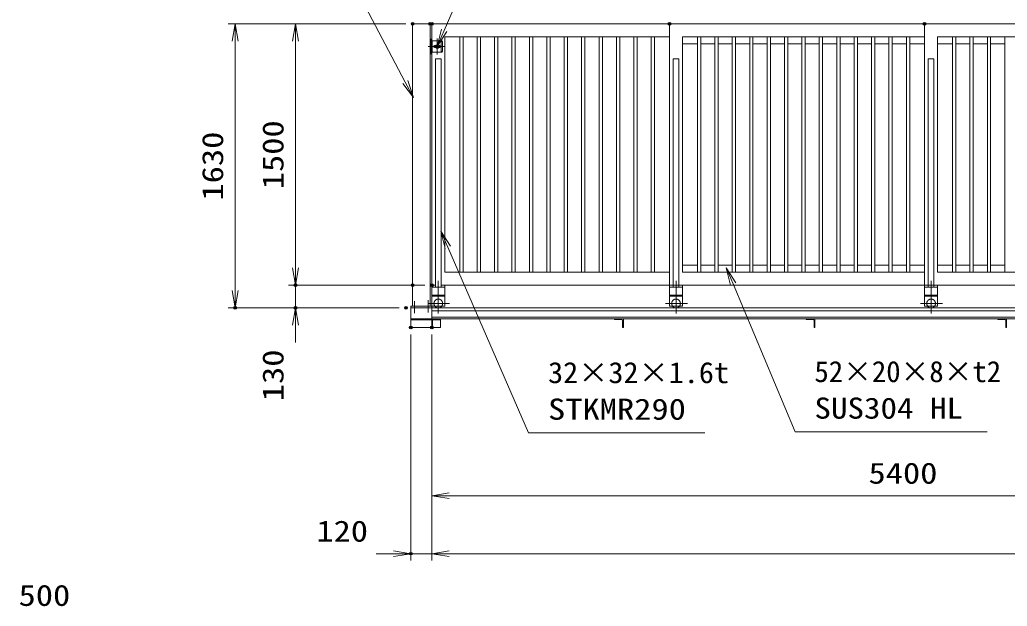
# Model space of a CAD drawing. Units: millimetres at full size. Extents: x -11880 to 11880, y -8399 to 8401.
# Drawn here: x -5102 to 569, y 455 to 3822 of the extents above; entities that cross this region are included whole.
import ezdxf
from ezdxf.enums import TextEntityAlignment as Align

# ---------------------------------------------------------------- set-up
doc = ezdxf.new("R2010")
doc.units = ezdxf.units.MM
doc.header["$LTSCALE"] = 30
doc.header["$PDMODE"] = 32
doc.header["$PDSIZE"] = 15
for name, pattern in [('USER1', [10.7, 5, -2.5, 0.7, -2.5]), ('USER2', [2.7, 2, -0.7]), ('USER4', [80, 60, -20]), ('USER5', [160, 100, -20, 20, -20])]:
    doc.linetypes.add(name, pattern=pattern)
for name, color, linetype, lineweight in [('0-1_外形線', 7, 'Continuous', 18), ('0-2_01', 4, 'Continuous', 18), ('0-3_軸線', 6, 'USER1', 18), ('0-4_隠れ線', 4, 'USER2', 18), ('0-8_寸法線', 3, 'Continuous', 18), ('0-9_0', 7, 'Continuous', 18), ('0-B_細線', 4, 'Continuous', 18)]:
    doc.layers.add(name, color=color, linetype=linetype, lineweight=lineweight)
doc.layers.add('0-A_DEFPOINTS', color=7, linetype='Continuous')
doc.styles.add('ＭＳ ゴシック', font='')
doc.styles.get('ＭＳ ゴシック').set_extended_font_data('MS Gothic')

# ---------------------------------------------------------------- blocks, each defined once
blk = doc.blocks.new('_OPEN')
at = {"layer": '0-9_0'}
blk.add_line((0, 0), (-30, 0), dxfattribs=at)
blk.add_lwpolyline([(-30, 5), (0, 0), (-30, -5)], dxfattribs=at)
blk = doc.blocks.new('S177')
at = {"layer": '0-8_寸法線'}
for points in [[(15614912.8, -26527200), (15584579.2, -26527200), (15570644.5, -26495203.2), (15569446.6, -26492452.7)], [(15571102.9, -26495003.6), (15569446.6, -26492452.7), (15570186, -26495402.9)]]:
    blk.add_lwpolyline(points, dxfattribs=at)
at = {"layer": '0-8_寸法線', "color": 254, "style": 'ＭＳ ゴシック'}
for s, width, p in [('32×32×1.6t', 1.05, (15587927.2, -26519709.4)), ('STKMR290', 1.2, (15587927.2, -26526009.4))]:
    blk.add_text(s, height=3637, dxfattribs=dict(at, width=width)).set_placement(p, align=Align.BOTTOM_LEFT)
blk = doc.blocks.new('S180')
at = {"layer": '0-8_寸法線'}
for points in [[(15663572.9, -26527023), (15630474.5, -26527023), (15619798, -26501540.1), (15618638.7, -26498773.1)], [(15620259.1, -26501346.9), (15618638.7, -26498773.1), (15619336.8, -26501733.3)]]:
    blk.add_lwpolyline(points, dxfattribs=at)
at = {"layer": '0-8_寸法線', "color": 254, "style": 'ＭＳ ゴシック'}
blk.add_text('52×20×8×t2', height=3637, dxfattribs=at).set_placement((15633822.5, -26519532.4), align=Align.BOTTOM_LEFT)
at = {"layer": '0-8_寸法線', "color": 254, "style": 'ＭＳ ゴシック', "width": 1.15}
blk.add_text('SUS304 HL', height=3637, dxfattribs=at).set_placement((15633822.5, -26525832.4), align=Align.BOTTOM_LEFT)
blk = doc.blocks.new('S181')
at = {"layer": '0-8_寸法線'}
for points in [[(15512959.6, -26438598.7), (15548477.2, -26438598.7), (15563331.5, -26466754.3), (15564731.4, -26469407.6)], [(15562889.3, -26466987.6), (15564731.4, -26469407.6), (15563773.8, -26466521)]]:
    blk.add_lwpolyline(points, dxfattribs=at)
at = {"layer": '0-8_寸法線', "color": 254, "style": 'ＭＳ ゴシック'}
for s, width, p in [('戸当り柱', 0.75, (15512959.6, -26424808.1)), ('100×100×2.3t', 1.1, (15512095.6, -26431108.1)), ('STKR400', 1.2, (15512527.6, -26437408.1))]:
    blk.add_text(s, height=3637, dxfattribs=dict(at, width=width)).set_placement(p, align=Align.BOTTOM_LEFT)
blk = doc.blocks.new('S182')
at = {"layer": '0-8_寸法線'}
for points in [[(15619634.6, -26438714.2), (15578357, -26438714.2), (15570024.4, -26457862.5), (15568827.4, -26460613.3)], [(15569566, -26457663), (15568827.4, -26460613.3), (15570482.9, -26458062)]]:
    blk.add_lwpolyline(points, dxfattribs=at)
at = {"layer": '0-8_寸法線', "color": 254, "style": 'ＭＳ ゴシック'}
for s, width, p in [('打掛金具（外側）', 0.75, (15582137, -26431223.6)), ('SUS304 3t ＃400', 1.1, (15581705, -26437523.6))]:
    blk.add_text(s, height=3637, dxfattribs=dict(at, width=width)).set_placement(p, align=Align.BOTTOM_LEFT)

msp = doc.modelspace()

# ---------------------------------------------------------------- linework, layer by layer
at = {"layer": '0-1_外形線'}
for p, q in [((-2745.63, 2178.24), (-2745.63, 3798.23)), ((-2735.63, 3798.23), (94.37, 3798.23)), ((-2735.63, 3700.73), (-2735.63, 3798.23)), ((-1370.63, 2298.24), (-1370.63, 3798.23)), ((94.37, 3798.23), (1559.37, 3798.23)), ((94.37, 2298.24), (94.37, 3798.23)), ((-2733.63, 3635.73), (-2733.63, 3700.73)), ((-2673.9, 3695.73), (-2673.9, 3640.73)), ((-2575.13, 2373.23), (-2575.13, 3723.24)), ((-2556.13, 2373.23), (-2556.13, 3723.24)), ((-2475.13, 2373.23), (-2475.13, 3723.24)), ((-2456.13, 2373.23), (-2456.13, 3723.24)), ((-2375.13, 2373.23), (-2375.13, 3723.24)), ((-2356.13, 2373.23), (-2356.13, 3723.24)), ((-2275.13, 2373.23), (-2275.13, 3723.24)), ((-2256.13, 2373.23), (-2256.13, 3723.24)), ((-2175.13, 2373.23), (-2175.13, 3723.24)), ((-2156.13, 2373.23), (-2156.13, 3723.24)), ((-2075.13, 2373.23), (-2075.13, 3723.24)), ((-2056.13, 2373.23), (-2056.13, 3723.24)), ((-1975.13, 2373.23), (-1975.13, 3723.24)), ((-1956.13, 2373.23), (-1956.13, 3723.24)), ((-1875.13, 2373.23), (-1875.13, 3723.24)), ((-1856.13, 2373.23), (-1856.13, 3723.24)), ((-1775.13, 2373.23), (-1775.13, 3723.24)), ((-1756.13, 2373.23), (-1756.13, 3723.24)), ((-1675.13, 2373.23), (-1675.13, 3723.24)), ((-1656.13, 2373.23), (-1656.13, 3723.24)), ((-1575.13, 2373.23), (-1575.13, 3723.24)), ((-1556.13, 2373.23), (-1556.13, 3723.24)), ((-1475.13, 2373.23), (-1475.13, 3723.24)), ((-1456.13, 2373.23), (-1456.13, 3723.24)), ((-1295.63, 3723.24), (94.37, 3723.24)), ((-1295.63, 2373.23), (-1295.63, 3723.24)), ((-1210.13, 2373.23), (-1210.13, 3723.24)), ((-1191.13, 2373.23), (-1191.13, 3723.24)), ((-1110.13, 2373.23), (-1110.13, 3723.24)), ((-1091.13, 2373.23), (-1091.13, 3723.24)), ((-1010.13, 2373.23), (-1010.13, 3723.24)), ((-991.13, 2373.23), (-991.13, 3723.24)), ((-910.13, 2373.23), (-910.13, 3723.24)), ((-891.13, 2373.23), (-891.13, 3723.24)), ((-810.13, 2373.23), (-810.13, 3723.24)), ((-791.13, 2373.23), (-791.13, 3723.24)), ((-710.13, 2373.23), (-710.13, 3723.24)), ((-691.13, 2373.23), (-691.13, 3723.24)), ((-610.13, 2373.23), (-610.13, 3723.24)), ((-591.13, 2373.23), (-591.13, 3723.24)), ((-510.13, 2373.23), (-510.13, 3723.24)), ((-491.13, 2373.23), (-491.13, 3723.24)), ((-410.13, 2373.23), (-410.13, 3723.24)), ((-391.13, 2373.23), (-391.13, 3723.24)), ((-310.13, 2373.23), (-310.13, 3723.24)), ((-291.13, 2373.23), (-291.13, 3723.24)), ((-210.13, 2373.23), (-210.13, 3723.24)), ((-191.13, 2373.23), (-191.13, 3723.24)), ((-110.13, 2373.23), (-110.13, 3723.24)), ((-91.13, 2373.23), (-91.13, 3723.24)), ((-10.13, 2373.23), (-10.13, 3723.24)), ((8.87, 2373.23), (8.87, 3723.24)), ((169.37, 3723.24), (1559.37, 3723.24)), ((169.37, 2373.23), (169.37, 3723.24)), ((254.87, 2373.23), (254.87, 3723.24)), ((273.87, 2373.23), (273.87, 3723.24)), ((354.87, 2373.23), (354.87, 3723.24)), ((373.87, 2373.23), (373.87, 3723.24)), ((454.87, 2373.23), (454.87, 3723.24)), ((473.87, 2373.23), (473.87, 3723.24)), ((554.87, 2373.23), (554.87, 3723.24)), ((-2678.9, 3635.73), (-2745.63, 3635.73)), ((-2735.63, 2298.24), (-2735.63, 3635.73)), ((-2719.63, 3673.23), (-2713.29, 3673.23)), ((-2719.63, 3663.23), (-2713.29, 3663.23)), ((-2695.97, 3673.23), (-2689.63, 3673.23)), ((-2695.97, 3663.23), (-2689.63, 3663.23)), ((-2673.9, 3640.73), (-2678.9, 3635.73)), ((-1210.13, 3683.24), (-1295.63, 3683.24)), ((-1110.13, 3683.24), (-1191.13, 3683.24)), ((-1010.13, 3683.24), (-1091.13, 3683.24)), ((-910.13, 3683.24), (-991.13, 3683.24)), ((-810.13, 3683.24), (-891.13, 3683.24)), ((-710.13, 3683.24), (-791.13, 3683.24)), ((-610.13, 3683.24), (-691.13, 3683.24)), ((-510.13, 3683.24), (-591.13, 3683.24)), ((-410.13, 3683.24), (-491.13, 3683.24)), ((-310.13, 3683.24), (-391.13, 3683.24)), ((-210.13, 3683.24), (-291.13, 3683.24)), ((-110.13, 3683.24), (-191.13, 3683.24)), ((-10.13, 3683.24), (-91.13, 3683.24)), ((94.37, 3683.24), (8.87, 3683.24)), ((169.37, 3683.24), (254.87, 3683.24)), ((354.87, 3683.24), (273.87, 3683.24)), ((454.87, 3683.24), (373.87, 3683.24)), ((554.87, 3683.24), (473.87, 3683.24)), ((-2682.13, 3598.24), (-2714.13, 3598.24)), ((-2714.13, 3598.24), (-2714.13, 2286.24)), ((-2682.13, 3598.24), (-2682.13, 2286.24)), ((-1349.13, 3598.24), (-1349.13, 2286.24)), ((-1317.13, 3598.24), (-1349.13, 3598.24)), ((-1317.13, 3598.24), (-1317.13, 2286.24)), ((147.87, 3598.24), (115.87, 3598.24)), ((115.87, 3598.24), (115.87, 2286.24)), ((147.87, 3598.24), (147.87, 2286.24)), ((-1295.63, 2413.23), (-1210.13, 2413.23)), ((-1191.13, 2413.23), (-1110.13, 2413.23)), ((-1091.13, 2413.23), (-1010.13, 2413.23)), ((-991.13, 2413.23), (-910.13, 2413.23)), ((-891.13, 2413.23), (-810.13, 2413.23)), ((-791.13, 2413.23), (-710.13, 2413.23)), ((-691.13, 2413.23), (-610.13, 2413.23)), ((-591.13, 2413.23), (-510.13, 2413.23)), ((-491.13, 2413.23), (-410.13, 2413.23)), ((-391.13, 2413.23), (-310.13, 2413.23)), ((-291.13, 2413.23), (-210.13, 2413.23)), ((-191.13, 2413.23), (-110.13, 2413.23)), ((-91.13, 2413.23), (-10.13, 2413.23)), ((8.87, 2413.23), (94.37, 2413.23)), ((169.37, 2413.23), (254.87, 2413.23)), ((273.87, 2413.23), (354.87, 2413.23)), ((373.87, 2413.23), (454.87, 2413.23)), ((473.87, 2413.23), (554.87, 2413.23)), ((-1295.63, 2373.23), (94.37, 2373.23)), ((169.37, 2373.23), (1559.37, 2373.23)), ((-2680.63, 2298.24), (94.37, 2298.24)), ((94.37, 2298.24), (1559.37, 2298.24)), ((-2855.63, 2168.24), (5467.37, 2168.24)), ((-2855.63, 2104.74), (5467.37, 2104.74)), ((-2855.63, 2098.74), (-2685.63, 2098.74)), ((-2735.63, 2150.74), (5467.37, 2150.74)), ((-2735.63, 2115.04), (5467.37, 2115.04)), ((-2685.63, 2104.74), (-2685.63, 2054.74)), ((-1685.63, 2104.74), (-1635.63, 2104.74)), ((-1685.63, 2103.74), (-1685.63, 2104.74)), ((-1646.13, 2100.74), (-1682.63, 2100.74)), ((-585.63, 2103.74), (-585.63, 2104.74)), ((-546.13, 2100.74), (-582.63, 2100.74)), ((-535.63, 2104.74), (-535.63, 2054.74)), ((514.37, 2103.74), (514.37, 2104.74)), ((553.87, 2100.74), (517.37, 2100.74)), ((564.37, 2104.74), (564.37, 2054.74)), ((-2855.63, 2054.74), (-2685.63, 2054.74)), ((-1639.63, 2057.74), (-1639.63, 2094.24)), ((-539.63, 2057.74), (-539.63, 2094.24)), ((-535.63, 2054.74), (-536.63, 2054.74)), ((560.37, 2057.74), (560.37, 2094.24)), ((564.37, 2054.74), (563.37, 2054.74))]:
    msp.add_line(p, q, dxfattribs=at)
for points in [[(-2845.63, 2178.24), (-2845.63, 3798.23), (-2745.63, 3798.23)], [(-2745.63, 3700.73), (-2678.9, 3700.73), (-2673.9, 3695.73)], [(-1370.63, 2373.23), (-2660.63, 2373.23), (-2660.63, 3723.24), (-1370.63, 3723.24)], [(-1635.63, 2104.74), (-1635.63, 2054.74), (-1636.63, 2054.74)]]:
    msp.add_lwpolyline(points, dxfattribs=at)
msp.add_lwpolyline([(-2718.63, 3669.23), (-2718.63, 3667.23), (-2690.63, 3667.23), (-2690.63, 3669.23)], close=True, dxfattribs=at)
for centre, radius, start, end in [((-2719.63, 3668.23), 5, 90, 270), ((-2704.63, 3668.23), 12.5, 156.42182, 175.41143), ((-2704.63, 3668.23), 12.5, 184.58857, 203.57818), ((-2704.63, 3668.23), 10, 30, 150), ((-2704.63, 3668.23), 10, 210, 330), ((-2704.63, 3668.23), 6, 9.59407, 170.40593), ((-2704.63, 3668.23), 6, 189.59407, 350.40593), ((-2704.63, 3668.23), 12.5, 4.58857, 23.57818), ((-2704.63, 3668.23), 12.5, 336.42182, 355.41143), ((-2689.63, 3668.23), 5, 270, 90), ((-1682.63, 2103.74), 3, 180, 270), ((-1646.13, 2094.24), 6.5, 0, 90), ((-582.63, 2103.74), 3, 180, 270), ((-546.13, 2094.24), 6.5, 0, 90), ((517.37, 2103.74), 3, 180, 270), ((553.87, 2094.24), 6.5, 0, 90), ((-1636.63, 2057.74), 3, 180, 270), ((-536.63, 2057.74), 3, 180, 270), ((563.37, 2057.74), 3, 180, 270)]:
    msp.add_arc(centre, radius, start, end, dxfattribs=at)
at = {"layer": '0-2_01', "color": 7}
for p, q in [((-2735.63, 2298.24), (-2735.63, 2178.24)), ((-2735.63, 2298.24), (-2714.13, 2298.24)), ((-2660.63, 2286.24), (-2735.63, 2286.24)), ((-2660.63, 2298.24), (-2660.63, 2178.24)), ((-1370.63, 2298.24), (-1370.63, 2178.24)), ((-1295.63, 2286.24), (-1370.63, 2286.24)), ((94.37, 2298.24), (94.37, 2178.24)), ((169.37, 2286.24), (94.37, 2286.24)), ((169.37, 2298.24), (169.37, 2178.24)), ((-2660.63, 2241.23), (-2735.63, 2241.23)), ((-1295.63, 2241.23), (-1370.63, 2241.23)), ((169.37, 2241.23), (94.37, 2241.23)), ((-2660.63, 2178.24), (-2735.63, 2178.24)), ((169.37, 2178.24), (94.37, 2178.24))]:
    msp.add_line(p, q, dxfattribs=at)
at = {"layer": '0-2_01', "linetype": 'USER5'}
for p, q in [((-2698.13, 2322.55), (-2698.13, 2135.44)), ((-1333.13, 2322.55), (-1333.13, 2135.44)), ((131.87, 2322.55), (131.87, 2135.44)), ((-2835.63, 2136.96), (-2835.63, 2206.63)), ((-2633.03, 2193.24), (-2758.36, 2193.24)), ((-2755.63, 2141.76), (-2755.63, 2211.44)), ((-1268.03, 2193.24), (-1393.36, 2193.24)), ((196.97, 2193.24), (71.64, 2193.24))]:
    msp.add_line(p, q, dxfattribs=at)
at = {"layer": '0-2_01', "linetype": 'USER4'}
for p, q in [((-2660.63, 2235.23), (-2735.63, 2235.23)), ((-1295.63, 2235.23), (-1370.63, 2235.23)), ((169.37, 2235.23), (94.37, 2235.23))]:
    msp.add_line(p, q, dxfattribs=at)
at = {"layer": '0-2_01', "color": 7}
for points in [[(-1295.63, 2298.24), (-1295.63, 2178.24), (-1370.63, 2178.24)], [(-2735.63, 2104.74), (-2735.63, 2178.24), (-2855.63, 2178.24), (-2855.63, 2054.74)]]:
    msp.add_lwpolyline(points, dxfattribs=at)
at = {"layer": '0-2_01', "linetype": 'USER4'}
for centre in [(-2698.13, 2193.24), (-1333.13, 2193.24), (131.87, 2193.24)]:
    msp.add_arc(centre, 25, 323.1301, 216.8699, dxfattribs=at)
at = {"layer": '0-2_01', "color": 7}
for centre in [(-2698.13, 2193.24), (-1333.13, 2193.24), (131.87, 2193.24)]:
    msp.add_arc(centre, 25, 216.8699, 323.1301, dxfattribs=at)
at = {"layer": '0-3_軸線', "linetype": 'Continuous'}
for p, q in [((-2739.63, 3624.94), (-2739.63, 3711.73)), ((-2704.63, 3622.21), (-2704.63, 3714.07)), ((-2757.39, 3668.23), (-2662.77, 3668.23))]:
    msp.add_line(p, q, dxfattribs=at)
at = {"layer": '0-4_隠れ線'}
for p, q in [((-2735.63, 3635.73), (-2735.63, 3700.73)), ((-2745.63, 3648.24), (-2735.63, 3648.24)), ((-2735.63, 2104.74), (-2735.63, 2054.74)), ((-2725.13, 2100.74), (-2688.63, 2100.74)), ((-2735.63, 2054.74), (-2734.63, 2054.74)), ((-2731.63, 2057.74), (-2731.63, 2094.24))]:
    msp.add_line(p, q, dxfattribs=at)
for centre, radius, start, end in [((-2725.13, 2094.24), 6.5, 90, 180), ((-2688.63, 2103.74), 3, 270, 0), ((-2734.63, 2057.74), 3, 270, 0)]:
    msp.add_arc(centre, radius, start, end, dxfattribs=at)
at = {"layer": '0-8_寸法線'}
for p, q in [((-2885.63, 3798.23), (-3904.72, 3798.23)), ((-3864.72, 3798.23), (-3864.72, 2168.24)), ((-2885.63, 3798.23), (-3558.11, 3798.23)), ((-3518.11, 3798.23), (-3518.11, 2298.24)), ((-3518.11, 2398.24), (-3518.11, 2498.24)), ((-2885.63, 2298.24), (-3558.11, 2298.24)), ((-2775.63, 2298.24), (-3558.11, 2298.24)), ((-3518.11, 2298.24), (-3518.11, 2168.24)), ((-2923.63, 2168.24), (-3904.72, 2168.24)), ((-2923.63, 2168.24), (-3558.11, 2168.24)), ((-3518.11, 2068.24), (-3518.11, 1968.24)), ((-2855.63, 2014.74), (-2855.63, 716.69)), ((-2735.63, 2014.74), (-2735.63, 1049.4)), ((-2735.63, 2014.74), (-2735.63, 716.69)), ((-2735.63, 2014.74), (-2735.63, 716.69)), ((-2735.63, 1089.4), (2664.37, 1089.4)), ((-2955.63, 756.69), (-3055.63, 756.69)), ((-2735.63, 756.69), (-2855.63, 756.69)), ((-2735.63, 756.69), (5479.37, 756.69)), ((-2635.63, 756.69), (-2535.63, 756.69))]:
    msp.add_line(p, q, dxfattribs=at)
at = {"layer": '0-A_DEFPOINTS'}
for p in [(-2845.63, 3798.23), (-2845.63, 3798.23), (-2745.63, 3798.23), (-2735.63, 3798.23), (-1370.63, 3798.23), (94.37, 3798.23), (-3518.11, 2298.24), (-2845.63, 2298.24), (-2735.63, 2298.24), (-3864.72, 2168.24), (-3518.11, 2168.24), (-2883.63, 2168.24), (-2855.63, 2054.74), (-2735.63, 2054.74), (-2855.63, 756.69)]:
    msp.add_point(p, dxfattribs=at)
at = {"layer": '0-B_細線'}
msp.add_line((-2681.63, 3635.73), (-2681.63, 3700.73), dxfattribs=at)

# ---------------------------------------------------------------- block references
at = {"layer": '0-8_寸法線'}
for name, p, xscale, yscale in [('S181', (-521665.54, 885689.68), 0.03333333, 0.03333333), ('S182', (-521665.54, 885689.68), 0.03333333, 0.03333333), ('S177', (-521665.54, 885689.68), 0.03333333, 0.03333333), ('S180', (-521665.54, 885689.68), 0.03333333, 0.03333333), ('_OPEN', (-2855.63, 756.69), 3.333333, 3.333333)]:
    msp.add_blockref(name, p, dxfattribs=dict(at, xscale=xscale, yscale=yscale))
at = {"layer": '0-8_寸法線', "xscale": 3.333333, "yscale": 3.333333}
for p, rotation in [((-3864.72, 3798.23), 90), ((-3518.11, 3798.23), 90), ((-3518.11, 2298.24), 270), ((-3518.11, 2298.24), 270), ((-3864.72, 2168.24), 270), ((-3518.11, 2168.24), 90), ((-2735.63, 1089.4), 180), ((-2735.63, 756.69), 180), ((-2735.63, 756.69), 180)]:
    msp.add_blockref('_OPEN', p, dxfattribs=dict(at, rotation=rotation))

# ---------------------------------------------------------------- texts
at = {"layer": '0-8_寸法線', "color": 254, "style": 'ＭＳ ゴシック', "width": 1.2}
for s, p in [('1500', (-3550.8, 2849.04)), ('1630', (-3897.41, 2784.04)), ('130', (-3550.8, 1632.02))]:
    msp.add_text(s, height=121.2, rotation=90, dxfattribs=at).set_placement(p, align=Align.BOTTOM_LEFT)
for s, p in [('5400', (-227.63, 1122.08)), ('120', (-3398.63, 789.37)), ('500', (-5108.68, 420.57))]:
    msp.add_text(s, height=121.2, dxfattribs=at).set_placement(p, align=Align.BOTTOM_LEFT)

doc.saveas('drawing.dxf')
